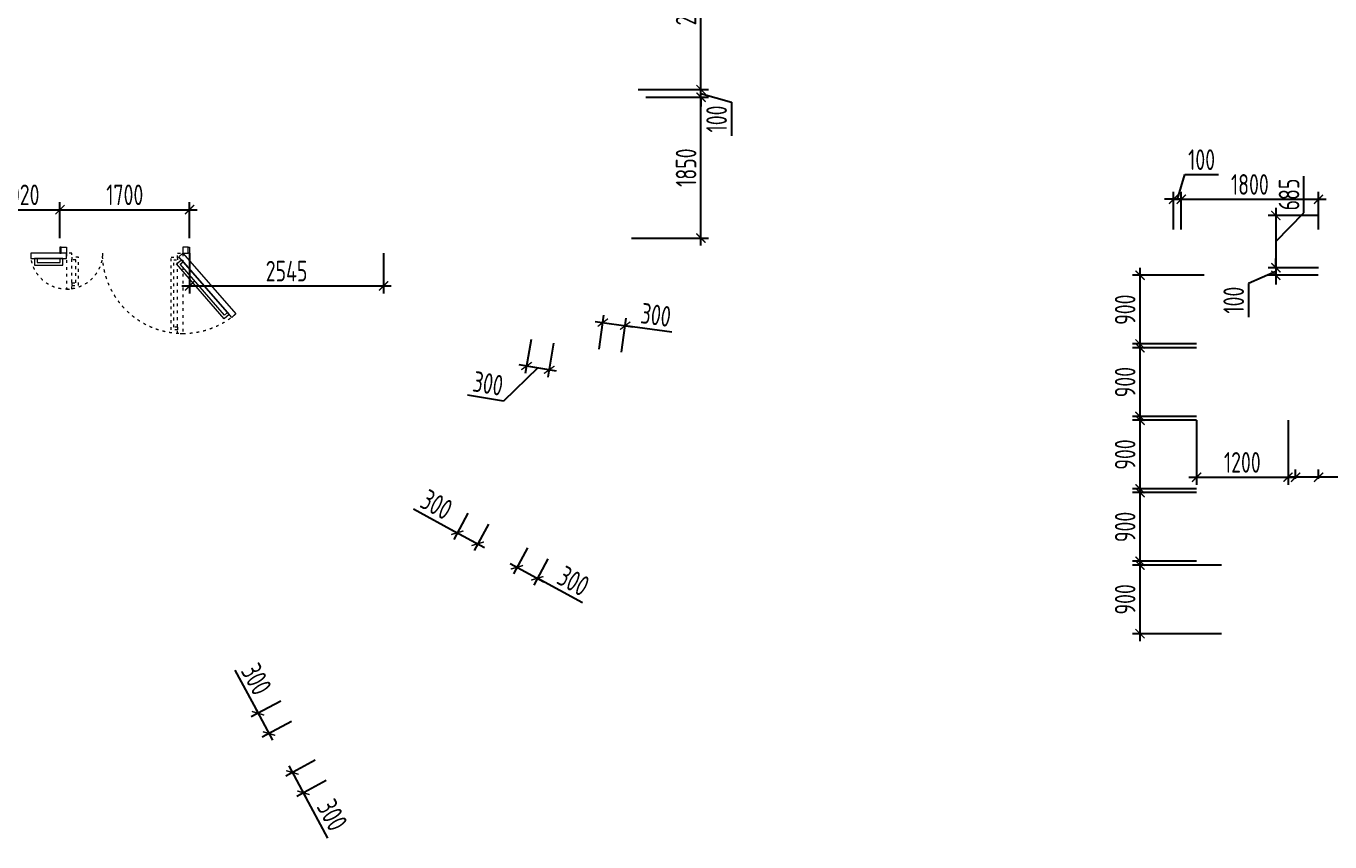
# Model space of a CAD drawing. Header units: millimetres. Extents: x -350007 to 535970, y -888 to 133718.
# Drawn here: x -177392 to -160289, y 58924 to 69626 of the extents above; entities that cross this region are included whole.
import ezdxf

# ---------------------------------------------------------------- set-up
doc = ezdxf.new("R2010")
doc.units = ezdxf.units.MM
doc.linetypes.add('ACAD_ISO03W100', pattern=[30, 12, -18])
doc.layers.add('АР_Двери', color=175, linetype='Continuous', lineweight=18)
doc.layers.add('АР_Размеры нов.', color=15, linetype='Continuous', lineweight=0)
doc.styles.add('ISOCPEUR', font='isocpeur.ttf', dxfattribs={"width": 0.7})
doc.dimstyles.new('R_100', dxfattribs={"dimtxt": 270, "dimasz": 120, "dimexe": 100, "dimexo": 0, "dimgap": 60, "dimtad": 1, "dimdec": 0, "dimrnd": 5, "dimzin": 0, "dimdsep": 46, "dimtxsty": 'ISOCPEUR', "dimblk": 'ARCHTICK', "dimcen": 0, "dimdle": 100, "dimclrd": 256, "dimclre": 256, "dimclrt": 256, "dimadec": 0, "dimazin": 0, "dimtfac": 2, "dimtdec": 0, "dimtofl": 0, "dimtmove": 1, "dimatfit": 3, "dimfxl": 1, "dimtvp": 3, "dimtolj": 1, "dimtzin": 0, "dimarcsym": 0})

# ---------------------------------------------------------------- blocks, each defined once
blk = doc.blocks.new('дв.1700')
at = {"layer": 'АР_Двери'}
for points in [[(-87, 0), (-87, -80), (-70, -80), (-70, 0), (-87, 0)], [(-70, -80), (-70, 0), (0, 0), (0, -30), (0, -30), (0, -80), (-70, -80)], [(1596, -80), (1596, 0), (1526, 0), (1526, -30), (1526, -30), (1526, -80), (1596, -80)], [(1613, 0), (1613, -80), (1596, -80), (1596, 0), (1613, 0)]]:
    blk.add_lwpolyline(points, dxfattribs=at)
for points in [[(0, -80), (-692, -876), (-639, -922), (53, -126)], [(20, -164), (-606, -884), (-542, -940), (84, -219)], [(1997, -150), (1526, -150), (1526, -80), (1997, -80)], [(1947, -235), (1576, -235), (1576, -150), (1947, -150)], [(1912, -200), (1611, -200), (1611, -150), (1912, -150)], [(-3, -190), (-583, -858), (-546, -890), (35, -223)]]:
    blk.add_lwpolyline(points, close=True, dxfattribs=at)
at = {"layer": 'АР_Двери', "linetype": 'ACAD_ISO03W100', "ltscale": 3}
for points in [[(0, -80), (0, -1135), (70, -1135), (70, -80)], [(1456, -551), (1456, -80), (1526, -80), (1526, -551)]]:
    blk.add_lwpolyline(points, close=True, dxfattribs=at)
for points in [[(70, -1050), (70, -1085), (155, -1085), (155, -130), (70, -130), (70, -165)], [(70, -1050), (120, -1050), (120, -165), (70, -165)], [(1456, -466), (1456, -501), (1371, -501), (1371, -130), (1456, -130), (1456, -165)], [(1456, -466), (1406, -466), (1406, -165), (1456, -165)]]:
    blk.add_lwpolyline(points, dxfattribs=at)
for centre, radius, start, end in [((0, -80), 1055, 229, 0), ((1526, -80), 471, 180, 351.4758)]:
    blk.add_arc(centre, radius, start, end, dxfattribs=at)
blk = doc.blocks.new('_ArchTick')
at = {"color": 0, "linetype": 'ByBlock', "const_width": 0.15}
blk.add_lwpolyline([(-0.5, -0.5), (0.5, 0.5)], dxfattribs=at)
blk = doc.blocks.new('*D2871')
at = {"layer": 'АР_Размеры нов.', "lineweight": -2, "ltscale": 100, "transparency": 16777216}
for p, q in [((-177047, 67218), (-175147, 67218)), ((-176947, 66846), (-176947, 67318)), ((-175247, 66846), (-175247, 67318))]:
    blk.add_line(p, q, dxfattribs=at)
at = {"layer": 'АР_Размеры нов.', "lineweight": -2, "ltscale": 100, "transparency": 16777216, "xscale": 120, "yscale": 120, "zscale": 120, "rotation": 180}
blk.add_blockref('_ArchTick', (-176947, 67218), dxfattribs=at)
at = {"layer": 'АР_Размеры нов.', "lineweight": -2, "ltscale": 100, "transparency": 16777216, "xscale": 120, "yscale": 120, "zscale": 120}
blk.add_blockref('_ArchTick', (-175247, 67218), dxfattribs=at)
at = {"layer": 'АР_Размеры нов.', "ltscale": 100, "transparency": 16777216, "insert": (-176097, 67413), "char_height": 270, "attachment_point": 5, "style": 'ISOCPEUR'}
blk.add_mtext('\\A1;1700', dxfattribs=at)
blk = doc.blocks.new('*D2903')
at = {"layer": 'АР_Размеры нов.', "lineweight": -2, "ltscale": 100, "transparency": 16777216}
for p, q in [((-170813, 62784), (-171000, 62439)), ((-170546, 62639), (-170733, 62294)), ((-171041, 62575), (-170598, 62335)), ((-170095, 62061), (-170686, 62382))]:
    blk.add_line(p, q, dxfattribs=at)
at = {"layer": 'АР_Размеры нов.', "lineweight": -2, "ltscale": 100, "transparency": 16777216, "xscale": 120, "yscale": 120, "zscale": 120}
for p, rotation in [((-170953, 62527), 151.4862473370525), ((-170686, 62382), 331.4862473370525)]:
    blk.add_blockref('_ArchTick', p, dxfattribs=dict(at, rotation=rotation))
at = {"layer": 'АР_Размеры нов.', "ltscale": 100, "transparency": 16777216, "insert": (-170212, 62347), "char_height": 270, "attachment_point": 5, "rotation": 331.4862, "style": 'ISOCPEUR'}
blk.add_mtext('\\A1;300', dxfattribs=at)
blk = doc.blocks.new('*D2904')
at = {"layer": 'АР_Размеры нов.', "lineweight": -2, "ltscale": 100, "transparency": 16777216}
for p, q in [((-173601, 59996), (-173986, 59788)), ((-173945, 59923), (-173707, 59481)), ((-173457, 59730), (-173842, 59522)), ((-173433, 58975), (-173754, 59569))]:
    blk.add_line(p, q, dxfattribs=at)
at = {"layer": 'АР_Размеры нов.', "lineweight": -2, "ltscale": 100, "transparency": 16777216, "xscale": 120, "yscale": 120, "zscale": 120}
for p, rotation in [((-173898, 59835), 118.369553120494), ((-173754, 59569), 298.3695531204939)]:
    blk.add_blockref('_ArchTick', p, dxfattribs=dict(at, rotation=rotation))
at = {"layer": 'АР_Размеры нов.', "ltscale": 100, "transparency": 16777216, "insert": (-173375, 59278), "char_height": 270, "attachment_point": 5, "rotation": 298.3696, "style": 'ISOCPEUR'}
blk.add_mtext('\\A1;300', dxfattribs=at)
blk = doc.blocks.new('*D2908')
at = {"layer": 'АР_Размеры нов.', "lineweight": -2, "ltscale": 100, "transparency": 16777216}
for p, q in [((-172310, 63293), (-171735, 62980)), ((-171595, 63237), (-171782, 62892)), ((-171823, 63028), (-171380, 62787)), ((-171328, 63092), (-171515, 62747))]:
    blk.add_line(p, q, dxfattribs=at)
at = {"layer": 'АР_Размеры нов.', "lineweight": -2, "ltscale": 100, "transparency": 16777216, "xscale": 120, "yscale": 120, "zscale": 120}
for p, rotation in [((-171735, 62980), 151.4862473370549), ((-171468, 62835), 331.4862473370549)]:
    blk.add_blockref('_ArchTick', p, dxfattribs=dict(at, rotation=rotation))
at = {"layer": 'АР_Размеры нов.', "ltscale": 100, "transparency": 16777216, "insert": (-172007, 63350), "char_height": 270, "attachment_point": 5, "rotation": 331.4862, "style": 'ISOCPEUR'}
blk.add_mtext('\\A1;300', dxfattribs=at)
blk = doc.blocks.new('*D2909')
at = {"layer": 'АР_Размеры нов.', "lineweight": -2, "ltscale": 100, "transparency": 16777216}
for p, q in [((-174655, 61178), (-174349, 60612)), ((-174052, 60772), (-174437, 60564)), ((-174397, 60700), (-174158, 60258)), ((-173908, 60506), (-174293, 60298))]:
    blk.add_line(p, q, dxfattribs=at)
at = {"layer": 'АР_Размеры нов.', "lineweight": -2, "ltscale": 100, "transparency": 16777216, "xscale": 120, "yscale": 120, "zscale": 120}
for p, rotation in [((-174349, 60612), 118.3695531204927), ((-174205, 60346), 298.3695531204927)]:
    blk.add_blockref('_ArchTick', p, dxfattribs=dict(at, rotation=rotation))
at = {"layer": 'АР_Размеры нов.', "ltscale": 100, "transparency": 16777216, "insert": (-174370, 61060), "char_height": 270, "attachment_point": 5, "rotation": 298.3696, "style": 'ISOCPEUR'}
blk.add_mtext('\\A1;300', dxfattribs=at)
blk = doc.blocks.new('*D2914')
at = {"layer": 'АР_Размеры нов.', "lineweight": -2, "ltscale": 100, "transparency": 16777216}
for p, q in [((-169925, 65751), (-169434, 65682)), ((-169875, 65389), (-169812, 65836)), ((-169581, 65348), (-169519, 65795)), ((-168920, 65611), (-169533, 65696))]:
    blk.add_line(p, q, dxfattribs=at)
at = {"layer": 'АР_Размеры нов.', "lineweight": -2, "ltscale": 100, "transparency": 16777216, "xscale": 120, "yscale": 120, "zscale": 120}
for p, rotation in [((-169826, 65737), 172.0802663094458), ((-169533, 65696), 352.0802663094457)]:
    blk.add_blockref('_ArchTick', p, dxfattribs=dict(at, rotation=rotation))
at = {"layer": 'АР_Размеры нов.', "ltscale": 100, "transparency": 16777216, "insert": (-169130, 65837), "char_height": 270, "attachment_point": 5, "rotation": 352.0803, "style": 'ISOCPEUR'}
blk.add_mtext('\\A1;300', dxfattribs=at)
blk = doc.blocks.new('*D2924')
at = {"layer": 'АР_Размеры нов.', "lineweight": -2, "ltscale": 100, "transparency": 16777216}
for p, q in [((-170768, 65514), (-170843, 65068)), ((-170473, 65465), (-170547, 65019)), ((-170432, 65101), (-170925, 65183)), ((-170678, 65142), (-171128, 64706)), ((-171128, 64706), (-171600, 64785))]:
    blk.add_line(p, q, dxfattribs=at)
at = {"layer": 'АР_Размеры нов.', "lineweight": -2, "ltscale": 100, "transparency": 16777216, "xscale": 120, "yscale": 120, "zscale": 120}
for p, rotation in [((-170826, 65167), 170.5466762875292), ((-170530, 65117), 350.5466762875292)]:
    blk.add_blockref('_ArchTick', p, dxfattribs=dict(at, rotation=rotation))
at = {"layer": 'АР_Размеры нов.', "ltscale": 100, "transparency": 16777216, "insert": (-171332, 64938), "char_height": 270, "attachment_point": 5, "rotation": 350.5467, "style": 'ISOCPEUR'}
blk.add_mtext('\\A1;300', dxfattribs=at)
blk = doc.blocks.new('*D1698')
at = {"layer": 'АР_Размеры нов.', "lineweight": -2, "ltscale": 500, "transparency": 16777216}
for p, q in [((-178066, 67218), (-176847, 67218)), ((-177966, 66846), (-177966, 67318)), ((-176947, 66846), (-176947, 67318))]:
    blk.add_line(p, q, dxfattribs=at)
at = {"layer": 'АР_Размеры нов.', "lineweight": -2, "ltscale": 500, "transparency": 16777216, "xscale": 120, "yscale": 120, "zscale": 120, "rotation": 180}
blk.add_blockref('_ArchTick', (-177966, 67218), dxfattribs=at)
at = {"layer": 'АР_Размеры нов.', "lineweight": -2, "ltscale": 500, "transparency": 16777216, "xscale": 120, "yscale": 120, "zscale": 120}
blk.add_blockref('_ArchTick', (-176947, 67218), dxfattribs=at)
at = {"layer": 'АР_Размеры нов.', "lineweight": 13, "ltscale": 500, "transparency": 16777216, "insert": (-177457, 67413), "char_height": 270, "attachment_point": 5, "style": 'ISOCPEUR'}
blk.add_mtext('\\A1;1020', dxfattribs=at)
blk = doc.blocks.new('*D1747')
at = {"layer": 'АР_Размеры нов.', "lineweight": -2, "ltscale": 500, "transparency": 16777216}
for p, q in [((-168539, 66746), (-168539, 68793)), ((-169263, 68693), (-168439, 68693)), ((-169452, 66846), (-168439, 66846))]:
    blk.add_line(p, q, dxfattribs=at)
at = {"layer": 'АР_Размеры нов.', "lineweight": -2, "ltscale": 500, "transparency": 16777216, "xscale": 120, "yscale": 120, "zscale": 120}
for p, rotation in [((-168539, 68693), 90), ((-168539, 66846), 270)]:
    blk.add_blockref('_ArchTick', p, dxfattribs=dict(at, rotation=rotation))
at = {"layer": 'АР_Размеры нов.', "lineweight": 13, "ltscale": 500, "transparency": 16777216, "insert": (-168734, 67769), "char_height": 270, "attachment_point": 5, "rotation": 90, "style": 'ISOCPEUR'}
blk.add_mtext('\\A1;1850', dxfattribs=at)
blk = doc.blocks.new('*D1748')
at = {"layer": 'АР_Размеры нов.', "lineweight": -2, "ltscale": 500, "transparency": 16777216}
for p, q in [((-169363, 68793), (-168439, 68793)), ((-168539, 68793), (-168539, 68913)), ((-168539, 68693), (-168539, 68793)), ((-169263, 68693), (-168439, 68693)), ((-168539, 68743), (-168139, 68629)), ((-168539, 68693), (-168539, 68573)), ((-168139, 68629), (-168139, 68187))]:
    blk.add_line(p, q, dxfattribs=at)
at = {"layer": 'АР_Размеры нов.', "lineweight": -2, "ltscale": 500, "transparency": 16777216, "xscale": 120, "yscale": 120, "zscale": 120}
for p, rotation in [((-168539, 68793), 270), ((-168539, 68693), 90)]:
    blk.add_blockref('_ArchTick', p, dxfattribs=dict(at, rotation=rotation))
at = {"layer": 'АР_Размеры нов.', "lineweight": 13, "ltscale": 500, "transparency": 16777216, "insert": (-168334, 68408), "char_height": 270, "attachment_point": 5, "rotation": 90, "style": 'ISOCPEUR'}
blk.add_mtext('\\A1;100', dxfattribs=at)
blk = doc.blocks.new('*D1749')
at = {"layer": 'АР_Размеры нов.', "lineweight": -2, "ltscale": 500, "transparency": 16777216}
for p, q in [((-169263, 70996), (-168439, 70996)), ((-168539, 68693), (-168539, 71096)), ((-169363, 68793), (-168439, 68793))]:
    blk.add_line(p, q, dxfattribs=at)
at = {"layer": 'АР_Размеры нов.', "lineweight": -2, "ltscale": 500, "transparency": 16777216, "xscale": 120, "yscale": 120, "zscale": 120}
for p, rotation in [((-168539, 70996), 90), ((-168539, 68793), 270)]:
    blk.add_blockref('_ArchTick', p, dxfattribs=dict(at, rotation=rotation))
at = {"layer": 'АР_Размеры нов.', "lineweight": 13, "ltscale": 500, "transparency": 16777216, "insert": (-168734, 69894), "char_height": 270, "attachment_point": 5, "rotation": 90, "style": 'ISOCPEUR'}
blk.add_mtext('\\A1;2200', dxfattribs=at)
blk = doc.blocks.new('*D1750')
at = {"layer": 'АР_Размеры нов.', "lineweight": -2, "ltscale": 500, "transparency": 16777216}
for p, q in [((-160630, 67177), (-160630, 67656)), ((-160998, 67241), (-160998, 66357)), ((-160439, 67141), (-161098, 67141)), ((-160998, 66799), (-160630, 67177)), ((-160439, 66457), (-161098, 66457))]:
    blk.add_line(p, q, dxfattribs=at)
at = {"layer": 'АР_Размеры нов.', "lineweight": -2, "ltscale": 500, "transparency": 16777216, "xscale": 120, "yscale": 120, "zscale": 120}
for p, rotation in [((-160998, 67141), 90), ((-160998, 66457), 270)]:
    blk.add_blockref('_ArchTick', p, dxfattribs=dict(at, rotation=rotation))
at = {"layer": 'АР_Размеры нов.', "lineweight": 13, "ltscale": 500, "transparency": 16777216, "insert": (-160825, 67417), "char_height": 270, "attachment_point": 5, "rotation": 90, "style": 'ISOCPEUR'}
blk.add_mtext('\\A1;685', dxfattribs=at)
blk = doc.blocks.new('*D1751')
at = {"layer": 'АР_Размеры нов.', "lineweight": -2, "ltscale": 500, "transparency": 16777216}
for p, q in [((-160998, 66457), (-160998, 66577)), ((-160998, 66407), (-161356, 66251)), ((-160439, 66457), (-161098, 66457)), ((-160998, 66457), (-160998, 66357)), ((-161356, 66251), (-161356, 65810)), ((-160441, 66357), (-161098, 66357)), ((-160998, 66357), (-160998, 66237))]:
    blk.add_line(p, q, dxfattribs=at)
at = {"layer": 'АР_Размеры нов.', "lineweight": -2, "ltscale": 500, "transparency": 16777216, "xscale": 120, "yscale": 120, "zscale": 120}
for p, rotation in [((-160998, 66457), 270), ((-160998, 66357), 90)]:
    blk.add_blockref('_ArchTick', p, dxfattribs=dict(at, rotation=rotation))
at = {"layer": 'АР_Размеры нов.', "lineweight": 13, "ltscale": 500, "transparency": 16777216, "insert": (-161551, 66031), "char_height": 270, "attachment_point": 5, "rotation": 90, "style": 'ISOCPEUR'}
blk.add_mtext('\\A1;100', dxfattribs=at)
blk = doc.blocks.new('*D1754')
at = {"layer": 'АР_Размеры нов.', "lineweight": -2, "ltscale": 500, "transparency": 16777216}
for p, q in [((-162240, 66957), (-162240, 67454)), ((-160439, 66957), (-160439, 67454)), ((-162340, 67354), (-160339, 67354))]:
    blk.add_line(p, q, dxfattribs=at)
at = {"layer": 'АР_Размеры нов.', "lineweight": -2, "ltscale": 500, "transparency": 16777216, "xscale": 120, "yscale": 120, "zscale": 120, "rotation": 180}
blk.add_blockref('_ArchTick', (-162240, 67354), dxfattribs=at)
at = {"layer": 'АР_Размеры нов.', "lineweight": -2, "ltscale": 500, "transparency": 16777216, "xscale": 120, "yscale": 120, "zscale": 120}
blk.add_blockref('_ArchTick', (-160439, 67354), dxfattribs=at)
at = {"layer": 'АР_Размеры нов.', "lineweight": 13, "ltscale": 500, "transparency": 16777216, "insert": (-161339, 67549), "char_height": 270, "attachment_point": 5, "style": 'ISOCPEUR'}
blk.add_mtext('\\A1;1800', dxfattribs=at)
blk = doc.blocks.new('*D1755')
at = {"layer": 'АР_Размеры нов.', "lineweight": -2, "ltscale": 500, "transparency": 16777216}
for p, q in [((-162290, 67354), (-162192, 67679)), ((-162192, 67679), (-161751, 67679)), ((-162340, 66957), (-162340, 67454)), ((-162240, 66957), (-162240, 67454)), ((-162340, 67354), (-162460, 67354)), ((-162240, 67354), (-162340, 67354)), ((-162240, 67354), (-162120, 67354))]:
    blk.add_line(p, q, dxfattribs=at)
at = {"layer": 'АР_Размеры нов.', "lineweight": -2, "ltscale": 500, "transparency": 16777216, "xscale": 120, "yscale": 120, "zscale": 120}
blk.add_blockref('_ArchTick', (-162340, 67354), dxfattribs=at)
at = {"layer": 'АР_Размеры нов.', "lineweight": -2, "ltscale": 500, "transparency": 16777216, "xscale": 120, "yscale": 120, "zscale": 120, "rotation": 180}
blk.add_blockref('_ArchTick', (-162240, 67354), dxfattribs=at)
at = {"layer": 'АР_Размеры нов.', "lineweight": 13, "ltscale": 500, "transparency": 16777216, "insert": (-161972, 67874), "char_height": 270, "attachment_point": 5, "style": 'ISOCPEUR'}
blk.add_mtext('\\A1;100', dxfattribs=at)
blk = doc.blocks.new('*D1897')
at = {"layer": 'АР_Размеры нов.', "lineweight": -2, "ltscale": 500, "transparency": 16777216}
for p, q in [((-162780, 61556), (-162780, 62656)), ((-161711, 62556), (-162880, 62556)), ((-161711, 61656), (-162880, 61656))]:
    blk.add_line(p, q, dxfattribs=at)
at = {"layer": 'АР_Размеры нов.', "lineweight": -2, "ltscale": 500, "transparency": 16777216, "xscale": 120, "yscale": 120, "zscale": 120}
for p, rotation in [((-162780, 62556), 90), ((-162780, 61656), 270)]:
    blk.add_blockref('_ArchTick', p, dxfattribs=dict(at, rotation=rotation))
at = {"layer": 'АР_Размеры нов.', "lineweight": 13, "ltscale": 500, "transparency": 16777216, "insert": (-162975, 62106), "char_height": 270, "attachment_point": 5, "rotation": 90, "style": 'ISOCPEUR'}
blk.add_mtext('\\A1;900', dxfattribs=at)
blk = doc.blocks.new('*D1898')
at = {"layer": 'АР_Размеры нов.', "lineweight": -2, "ltscale": 500, "transparency": 16777216}
for p, q in [((-162038, 63506), (-162880, 63506)), ((-162780, 62506), (-162780, 63606)), ((-162038, 62606), (-162880, 62606))]:
    blk.add_line(p, q, dxfattribs=at)
at = {"layer": 'АР_Размеры нов.', "lineweight": -2, "ltscale": 500, "transparency": 16777216, "xscale": 120, "yscale": 120, "zscale": 120}
for p, rotation in [((-162780, 63506), 90), ((-162780, 62606), 270)]:
    blk.add_blockref('_ArchTick', p, dxfattribs=dict(at, rotation=rotation))
at = {"layer": 'АР_Размеры нов.', "lineweight": 13, "ltscale": 500, "transparency": 16777216, "insert": (-162975, 63056), "char_height": 270, "attachment_point": 5, "rotation": 90, "style": 'ISOCPEUR'}
blk.add_mtext('\\A1;900', dxfattribs=at)
blk = doc.blocks.new('*D1899')
at = {"layer": 'АР_Размеры нов.', "lineweight": -2, "ltscale": 500, "transparency": 16777216}
for p, q in [((-162780, 63456), (-162780, 64556)), ((-162038, 64456), (-162880, 64456)), ((-162038, 63556), (-162880, 63556))]:
    blk.add_line(p, q, dxfattribs=at)
at = {"layer": 'АР_Размеры нов.', "lineweight": -2, "ltscale": 500, "transparency": 16777216, "xscale": 120, "yscale": 120, "zscale": 120}
for p, rotation in [((-162780, 64456), 90), ((-162780, 63556), 270)]:
    blk.add_blockref('_ArchTick', p, dxfattribs=dict(at, rotation=rotation))
at = {"layer": 'АР_Размеры нов.', "lineweight": 13, "ltscale": 500, "transparency": 16777216, "insert": (-162975, 64006), "char_height": 270, "attachment_point": 5, "rotation": 90, "style": 'ISOCPEUR'}
blk.add_mtext('\\A1;900', dxfattribs=at)
blk = doc.blocks.new('*D1900')
at = {"layer": 'АР_Размеры нов.', "lineweight": -2, "ltscale": 500, "transparency": 16777216}
for p, q in [((-162780, 64406), (-162780, 65506)), ((-162038, 65406), (-162880, 65406)), ((-162038, 64506), (-162880, 64506))]:
    blk.add_line(p, q, dxfattribs=at)
at = {"layer": 'АР_Размеры нов.', "lineweight": -2, "ltscale": 500, "transparency": 16777216, "xscale": 120, "yscale": 120, "zscale": 120}
for p, rotation in [((-162780, 65406), 90), ((-162780, 64506), 270)]:
    blk.add_blockref('_ArchTick', p, dxfattribs=dict(at, rotation=rotation))
at = {"layer": 'АР_Размеры нов.', "lineweight": 13, "ltscale": 500, "transparency": 16777216, "insert": (-162975, 64956), "char_height": 270, "attachment_point": 5, "rotation": 90, "style": 'ISOCPEUR'}
blk.add_mtext('\\A1;900', dxfattribs=at)
blk = doc.blocks.new('*D1901')
at = {"layer": 'АР_Размеры нов.', "lineweight": -2, "ltscale": 500, "transparency": 16777216}
for p, q in [((-162780, 65356), (-162780, 66457)), ((-161940, 66357), (-162880, 66357)), ((-162038, 65456), (-162880, 65456))]:
    blk.add_line(p, q, dxfattribs=at)
at = {"layer": 'АР_Размеры нов.', "lineweight": -2, "ltscale": 500, "transparency": 16777216, "xscale": 120, "yscale": 120, "zscale": 120}
for p, rotation in [((-162780, 66357), 90), ((-162780, 65456), 270)]:
    blk.add_blockref('_ArchTick', p, dxfattribs=dict(at, rotation=rotation))
at = {"layer": 'АР_Размеры нов.', "lineweight": 13, "ltscale": 500, "transparency": 16777216, "insert": (-162975, 65906), "char_height": 270, "attachment_point": 5, "rotation": 90, "style": 'ISOCPEUR'}
blk.add_mtext('\\A1;900', dxfattribs=at)
blk = doc.blocks.new('*D1902')
at = {"layer": 'АР_Размеры нов.', "lineweight": -2, "ltscale": 500, "transparency": 16777216}
for p, q in [((-160739, 63689), (-160739, 63808)), ((-160439, 63689), (-160439, 63808)), ((-160339, 63708), (-160839, 63708)), ((-159520, 63708), (-160439, 63708))]:
    blk.add_line(p, q, dxfattribs=at)
at = {"layer": 'АР_Размеры нов.', "lineweight": -2, "ltscale": 500, "transparency": 16777216, "xscale": 120, "yscale": 120, "zscale": 120, "rotation": 180}
blk.add_blockref('_ArchTick', (-160739, 63708), dxfattribs=at)
at = {"layer": 'АР_Размеры нов.', "lineweight": -2, "ltscale": 500, "transparency": 16777216, "xscale": 120, "yscale": 120, "zscale": 120}
blk.add_blockref('_ArchTick', (-160439, 63708), dxfattribs=at)
at = {"layer": 'АР_Размеры нов.', "lineweight": 13, "ltscale": 500, "transparency": 16777216, "insert": (-159759, 63903), "char_height": 270, "attachment_point": 5, "style": 'ISOCPEUR'}
blk.add_mtext('\\A1;300', dxfattribs=at)
blk = doc.blocks.new('*D1903')
at = {"layer": 'АР_Размеры нов.', "lineweight": -2, "ltscale": 500, "transparency": 16777216}
for p, q in [((-162038, 64456), (-162038, 63608)), ((-160838, 64456), (-160838, 63608)), ((-162138, 63708), (-160738, 63708))]:
    blk.add_line(p, q, dxfattribs=at)
at = {"layer": 'АР_Размеры нов.', "lineweight": -2, "ltscale": 500, "transparency": 16777216, "xscale": 120, "yscale": 120, "zscale": 120, "rotation": 180}
blk.add_blockref('_ArchTick', (-162038, 63708), dxfattribs=at)
at = {"layer": 'АР_Размеры нов.', "lineweight": -2, "ltscale": 500, "transparency": 16777216, "xscale": 120, "yscale": 120, "zscale": 120}
blk.add_blockref('_ArchTick', (-160838, 63708), dxfattribs=at)
at = {"layer": 'АР_Размеры нов.', "lineweight": 13, "ltscale": 500, "transparency": 16777216, "insert": (-161438, 63903), "char_height": 270, "attachment_point": 5, "style": 'ISOCPEUR'}
blk.add_mtext('\\A1;1200', dxfattribs=at)
blk = doc.blocks.new('*D2562')
at = {"layer": 'АР_Размеры нов.', "lineweight": -2, "ltscale": 500, "transparency": 16777216}
for p, q in [((-175247, 66646), (-175247, 66117)), ((-172702, 66646), (-172702, 66117)), ((-175347, 66217), (-172602, 66217))]:
    blk.add_line(p, q, dxfattribs=at)
at = {"layer": 'АР_Размеры нов.', "lineweight": -2, "ltscale": 500, "transparency": 16777216, "xscale": 120, "yscale": 120, "zscale": 120, "rotation": 180}
blk.add_blockref('_ArchTick', (-175247, 66217), dxfattribs=at)
at = {"layer": 'АР_Размеры нов.', "lineweight": -2, "ltscale": 500, "transparency": 16777216, "xscale": 120, "yscale": 120, "zscale": 120}
blk.add_blockref('_ArchTick', (-172702, 66217), dxfattribs=at)
at = {"layer": 'АР_Размеры нов.', "lineweight": 13, "ltscale": 500, "transparency": 16777216, "insert": (-173975, 66412), "char_height": 270, "attachment_point": 5, "style": 'ISOCPEUR'}
blk.add_mtext('\\A1;2545', dxfattribs=at)

msp = doc.modelspace()

# ---------------------------------------------------------------- block references
at = {"layer": 'АР_Размеры нов.', "color": 3, "xscale": -1}
msp.add_blockref('дв.1700', (-175333.8, 66725.7), dxfattribs=at)

# ---------------------------------------------------------------- dimensions: what is measured, and where the dimension line sits
at = {"layer": 'АР_Размеры нов.', "lineweight": 13, "ltscale": 500}
for base, p1, p2, picture, middle in [((-168538.8, 70995.7), (-169362.7, 68793.3), (-169262.7, 70995.7), '*D1749', (-168733.8, 69894.5)), ((-168538.8, 68693.3), (-169451.7, 66845.7), (-169262.7, 68693.3), '*D1747', (-168733.8, 67769.5)), ((-162780.1, 66356.9), (-162038.1, 65455.7), (-161940.2, 66356.9), '*D1901', (-162975.1, 65906.3)), ((-162780.1, 65405.7), (-162038.1, 64505.7), (-162038.1, 65405.7), '*D1900', (-162975.1, 64955.7)), ((-162780.1, 64455.7), (-162038.1, 63555.7), (-162038.1, 64455.7), '*D1899', (-162975.1, 64005.7)), ((-162780.1, 63505.7), (-162038.1, 62605.7), (-162038.1, 63505.7), '*D1898', (-162975.1, 63055.7)), ((-162780.1, 62555.7), (-161710.6, 61655.7), (-161710.6, 62555.7), '*D1897', (-162975.1, 62105.7))]:
    dim = msp.add_linear_dim(base=base, p1=p1, p2=p2, angle=90, dimstyle='R_100', override={"dimpost": '\\X'}, dxfattribs=at)
    dim.commit()
    dim.dimension.update_dxf_attribs({"geometry": picture, "text_midpoint": middle})
for base, p1, p2, picture, middle in [((-168538.8, 68793.3), (-169262.7, 68693.3), (-169362.7, 68793.3), '*D1748', (-168138.8, 68568.8)), ((-160997.8979, 66456.9319), (-160438.8535, 67141.3633), (-160438.8535, 66456.9319), '*D1750', (-160629.9831, 67237.3893)), ((-160997.9, 66356.9), (-160438.9, 66456.9), (-160441.3, 66356.9), '*D1751', (-161355.7, 66191.2))]:
    dim = msp.add_linear_dim(base=base, p1=p1, p2=p2, angle=90, dimstyle='R_100', override={"dimpost": '\\X'}, dxfattribs=at)
    dim.commit()
    dim.dimension.update_dxf_attribs({"geometry": picture, "text_midpoint": middle, "dimtype": 160})
for base, p1, p2, override, picture, middle in [((-162339.9, 67354.5), (-162239.9, 66956.9), (-162339.9, 66956.9), {"dimpost": '\\X'}, '*D1755', (-162132.4, 67874.5)), ((-176946.8, 67218.2), (-177966.5, 66845.7), (-176946.8, 66845.7), {"dimpost": '\\X', "dimfxl": 300, "dimarcsym": 1}, '*D1698', (-177456.6, 67413.2)), ((-160438.9, 67354.5), (-162239.9, 66956.9), (-160438.9, 66956.9), {"dimpost": '\\X'}, '*D1754', (-161339.4, 67549.5)), ((-172702.4, 66216.7), (-175246.8, 66645.7), (-172702.4, 66645.7), {"dimpost": '\\X'}, '*D2562', (-173974.6, 66411.7)), ((-160838.1, 63707.7), (-162038.1, 64455.7), (-160838.1, 64455.7), {"dimpost": '\\X'}, '*D1903', (-161438.1, 63902.7))]:
    dim = msp.add_linear_dim(base=base, p1=p1, p2=p2, dimstyle='R_100', override=override, dxfattribs=at)
    dim.commit()
    dim.dimension.update_dxf_attribs({"geometry": picture, "text_midpoint": middle})
at = {"layer": 'АР_Размеры нов.', "ltscale": 100}
dim = msp.add_linear_dim(base=(-175246.8, 67218.2), p1=(-176946.8, 66845.7), p2=(-175246.8, 66845.7), dimstyle='R_100', override={"dimpost": '\\X', "dimfxl": 300, "dimarcsym": 1}, dxfattribs=at)
dim.commit()
dim.dimension.update_dxf_attribs({"geometry": '*D2871', "text_midpoint": (-176096.8, 67413.2)})
for base, p1, p2, angle, picture, middle in [((-169532.7, 65695.9), (-169874.7, 65388.7), (-169581.1, 65347.9), 352.08027, '*D2914', (-169182.8, 65460.5)), ((-171467.7, 62835.1), (-171595, 63237.3), (-171328, 63092.2), 331.48625, '*D2908', (-172140.8, 63102.6)), ((-170685.7, 62382.2), (-170813, 62784.5), (-170545.9, 62639.4), 331.48625, '*D2903', (-170305.5, 62175.7))]:
    dim = msp.add_linear_dim(base=base, p1=p1, p2=p2, angle=angle, text='300', dimstyle='R_100', override={"dimpost": '\\X', "dimfxl": 300, "dimarcsym": 1}, dxfattribs=at)
    dim.commit()
    dim.dimension.update_dxf_attribs({"geometry": picture, "text_midpoint": middle, "dimtype": 161})
for base, p1, p2, angle, picture, middle in [((-170826.2, 65166.7), (-170472.6, 65465.2), (-170768.2, 65514.5), 170.54668, '*D2924', (-171187, 64715.7)), ((-174205.4, 60345.8), (-174052.1, 60772.1), (-173908.5, 60506.1), 298.36955, '*D2909', (-174557, 60959)), ((-173754.3, 59569.4), (-173601, 59995.7), (-173457.4, 59729.7), 298.36955, '*D2904', (-173722, 59091))]:
    dim = msp.add_linear_dim(base=base, p1=p1, p2=p2, angle=angle, dimstyle='R_100', override={"dimpost": '\\X', "dimfxl": 300, "dimarcsym": 1}, dxfattribs=at)
    dim.commit()
    dim.dimension.update_dxf_attribs({"geometry": picture, "text_midpoint": middle, "dimtype": 161})
at = {"layer": 'АР_Размеры нов.', "lineweight": 13, "ltscale": 500}
dim = msp.add_linear_dim(base=(-160738.6, 63707.7), p1=(-160438.9, 63688.9), p2=(-160738.6, 63688.9), dimstyle='R_100', override={"dimpost": '\\X'}, dxfattribs=at)
dim.commit()
dim.dimension.update_dxf_attribs({"geometry": '*D1902', "text_midpoint": (-159759.3, 63523.3), "dimtype": 160})

doc.saveas('drawing.dxf')
